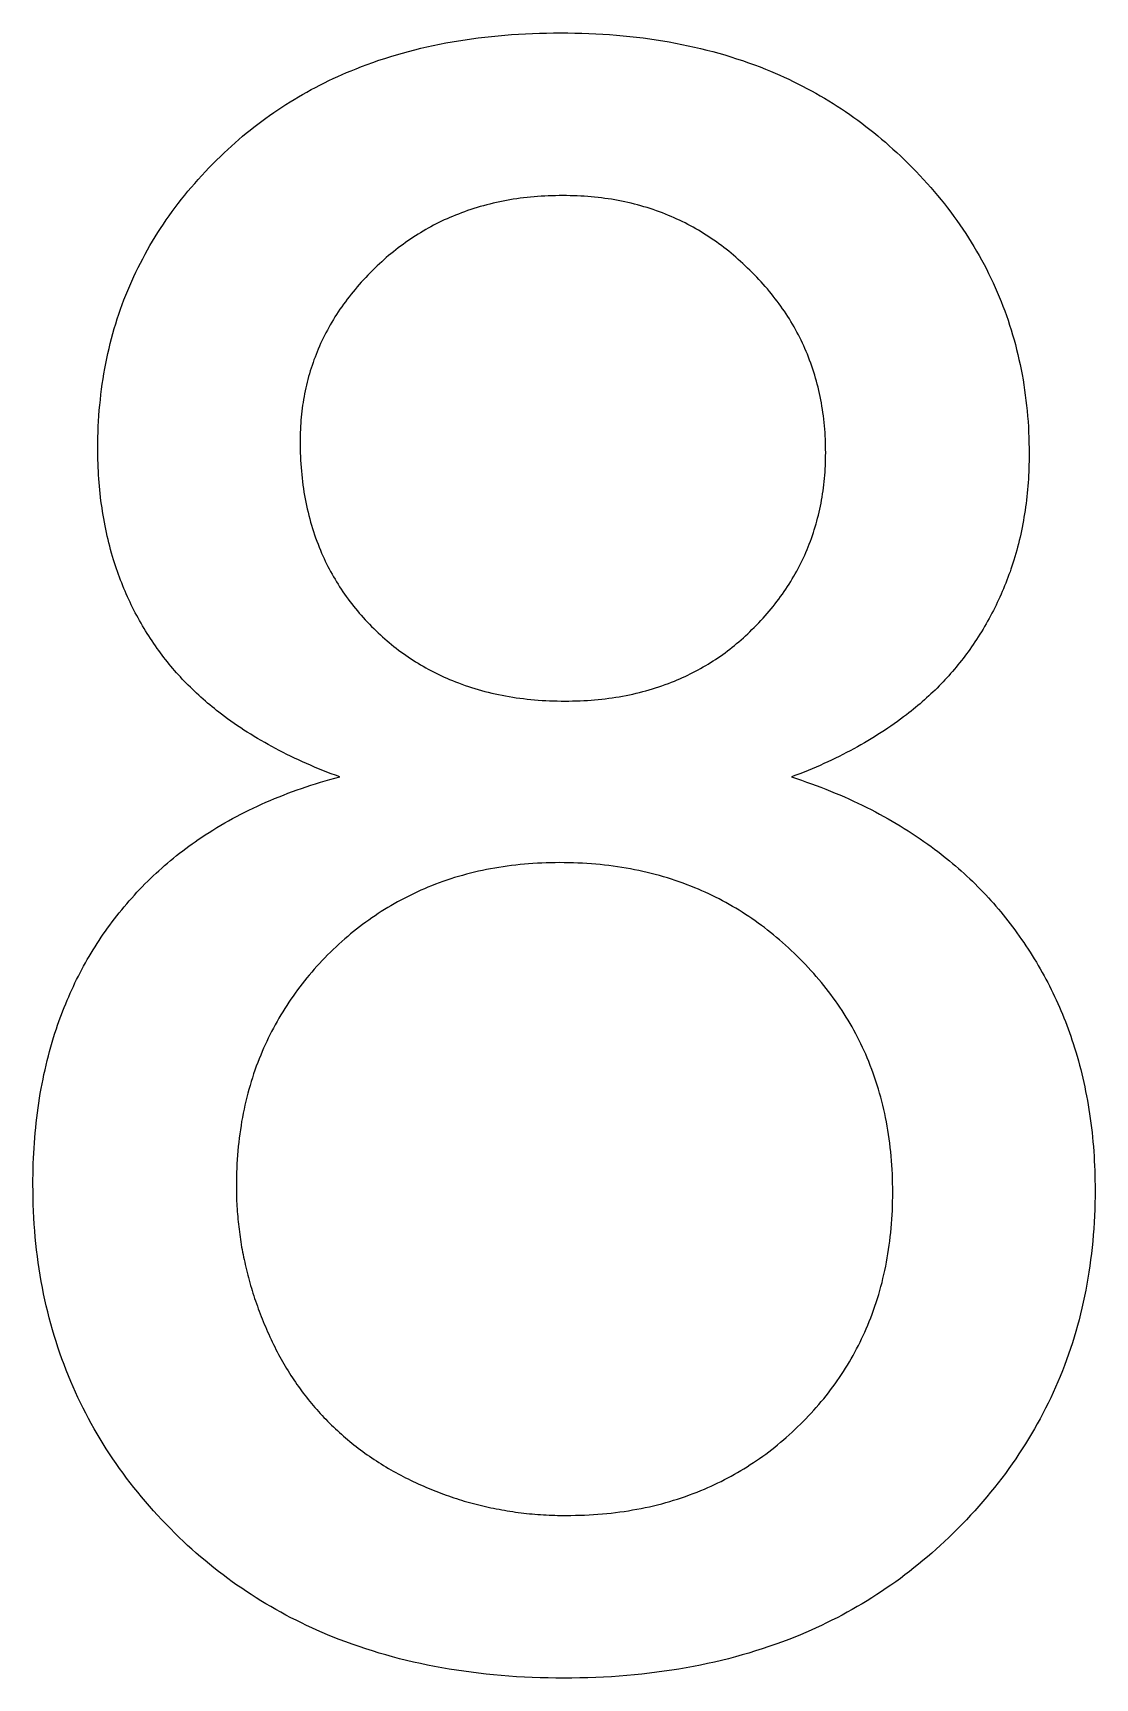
# Model space of a CAD drawing. Extents: x -140 to 139, y -60 to 60.
# Drawn here: x 79.639 to 81.616, y -31.551 to -28.488 of the extents above; entities that cross this region are included whole.
import ezdxf

# ---------------------------------------------------------------- set-up
doc = ezdxf.new("R2010")
doc.units = 0
doc.layers.add('ENGRAVE', color=5, linetype='Continuous')

msp = doc.modelspace()

# ---------------------------------------------------------------- linework, layer by layer
at = {"layer": 'ENGRAVE', "color": 5}
for points in [[(79.9949, -28.7108), (80.0016, -28.7046), (80.0084, -28.6984), (80.0152, -28.6923), (80.0221, -28.6862), (80.029, -28.6803), (80.036, -28.6744), (80.0431, -28.6687), (80.0502, -28.6631), (80.0574, -28.6575), (80.0647, -28.652), (80.072, -28.6467), (80.0794, -28.6414), (80.0869, -28.6362), (80.0944, -28.6311), (80.1019, -28.626), (80.1096, -28.6211), (80.1173, -28.6163), (80.1251, -28.6115), (80.1329, -28.6068), (80.1408, -28.6023), (80.1487, -28.5978), (80.1567, -28.5934), (80.1648, -28.5891), (80.1729, -28.5849), (80.1812, -28.5807), (80.1895, -28.5766), (80.1979, -28.5727), (80.2061, -28.5689), (80.2142, -28.5652), (80.2225, -28.5617), (80.2311, -28.5581), (80.2403, -28.5544), (80.2502, -28.5505), (80.2608, -28.5465), (80.2717, -28.5426), (80.2828, -28.5387), (80.2938, -28.5351), (80.3047, -28.5316), (80.3157, -28.5284), (80.3268, -28.5252), (80.3379, -28.5222), (80.3493, -28.5192), (80.3607, -28.5164), (80.3722, -28.5138), (80.3838, -28.5112), (80.3955, -28.5088), (80.4072, -28.5065), (80.4191, -28.5044), (80.431, -28.5024), (80.443, -28.5005), (80.4552, -28.4987), (80.4674, -28.4971), (80.4797, -28.4956), (80.4921, -28.4942), (80.5046, -28.493), (80.5172, -28.4919), (80.5298, -28.4909), (80.5426, -28.49), (80.5554, -28.4893), (80.5684, -28.4888), (80.5815, -28.4884), (80.5946, -28.4881), (80.6078, -28.4879), (80.6211, -28.4877)], [(80.6211, -28.4877), (80.6343, -28.4879), (80.6475, -28.4881), (80.6606, -28.4884), (80.6737, -28.4888), (80.6866, -28.4893), (80.6994, -28.4901), (80.7122, -28.4909), (80.7248, -28.4919), (80.7374, -28.4931), (80.7499, -28.4943), (80.7623, -28.4957), (80.7746, -28.4972), (80.7868, -28.4989), (80.7989, -28.5006), (80.811, -28.5025), (80.8229, -28.5046), (80.8348, -28.5068), (80.8465, -28.5091), (80.8582, -28.5115), (80.8698, -28.5141), (80.8814, -28.5168), (80.8928, -28.5196), (80.9041, -28.5226), (80.9154, -28.5257), (80.9264, -28.5288), (80.9375, -28.5322), (80.9484, -28.5357), (80.9595, -28.5394), (80.9705, -28.5432), (80.9815, -28.5472), (80.9921, -28.5512), (81.0022, -28.5552), (81.0115, -28.5589), (81.0203, -28.5627), (81.0287, -28.5663), (81.0371, -28.5701), (81.0455, -28.5741), (81.054, -28.5781), (81.0625, -28.5823), (81.071, -28.5866), (81.0794, -28.591), (81.0876, -28.5954), (81.0958, -28.5999), (81.1039, -28.6046), (81.112, -28.6093), (81.12, -28.6141), (81.1279, -28.619), (81.1358, -28.624), (81.1436, -28.6291), (81.1514, -28.6343), (81.1591, -28.6396), (81.1667, -28.645), (81.1743, -28.6505), (81.1818, -28.6561), (81.1892, -28.6617), (81.1966, -28.6675), (81.2039, -28.6733), (81.2112, -28.6793), (81.2184, -28.6853), (81.2255, -28.6914), (81.2326, -28.6977), (81.2395, -28.7041), (81.2465, -28.7105), (81.2534, -28.7169)], [(79.7595, -29.2613), (79.7597, -29.251), (79.7599, -29.2408), (79.7601, -29.2307), (79.7605, -29.2205), (79.761, -29.2105), (79.7616, -29.2005), (79.7624, -29.1905), (79.7633, -29.1806), (79.7643, -29.1708), (79.7654, -29.161), (79.7666, -29.1513), (79.7679, -29.1416), (79.7694, -29.1319), (79.7709, -29.1224), (79.7726, -29.1128), (79.7744, -29.1033), (79.7763, -29.0939), (79.7783, -29.0845), (79.7805, -29.0752), (79.7828, -29.0659), (79.7851, -29.0567), (79.7876, -29.0475), (79.7902, -29.0384), (79.793, -29.0293), (79.7958, -29.0203), (79.7988, -29.0113), (79.8018, -29.0024), (79.805, -28.9935), (79.8083, -28.9847), (79.8118, -28.9759), (79.8153, -28.9672), (79.819, -28.9586), (79.8227, -28.95), (79.8265, -28.9416), (79.8305, -28.9331), (79.8346, -28.9248), (79.8388, -28.9165), (79.8431, -28.9082), (79.8475, -28.9), (79.852, -28.8918), (79.8567, -28.8837), (79.8614, -28.8756), (79.8663, -28.8676), (79.8713, -28.8596), (79.8764, -28.8517), (79.8816, -28.8438), (79.8869, -28.836), (79.8924, -28.8282), (79.8979, -28.8205), (79.9036, -28.8128), (79.9094, -28.8052), (79.9153, -28.7976), (79.9213, -28.7901), (79.9274, -28.7827), (79.9336, -28.7753), (79.94, -28.7679), (79.9464, -28.7606), (79.953, -28.7533), (79.9597, -28.7461), (79.9665, -28.7389), (79.9735, -28.7318), (79.9806, -28.7248), (79.9877, -28.7178), (79.9949, -28.7108)], [(81.2534, -28.7169), (81.2608, -28.7241), (81.2681, -28.7313), (81.2754, -28.7385), (81.2825, -28.7458), (81.2895, -28.7532), (81.2964, -28.7606), (81.3031, -28.768), (81.3097, -28.7755), (81.3162, -28.7831), (81.3226, -28.7907), (81.3289, -28.7983), (81.3351, -28.806), (81.3411, -28.8137), (81.347, -28.8215), (81.3528, -28.8294), (81.3585, -28.8373), (81.3641, -28.8452), (81.3695, -28.8532), (81.3749, -28.8612), (81.3801, -28.8693), (81.3852, -28.8775), (81.3902, -28.8856), (81.395, -28.8939), (81.3998, -28.9022), (81.4044, -28.9105), (81.4089, -28.9189), (81.4133, -28.9273), (81.4175, -28.9358), (81.4217, -28.9444), (81.4257, -28.9529), (81.4297, -28.9616), (81.4335, -28.9702), (81.4371, -28.9789), (81.4407, -28.9876), (81.4441, -28.9964), (81.4474, -29.0052), (81.4506, -29.014), (81.4536, -29.0229), (81.4566, -29.0319), (81.4594, -29.0409), (81.4622, -29.0499), (81.4648, -29.059), (81.4673, -29.0682), (81.4696, -29.0774), (81.4719, -29.0866), (81.474, -29.0959), (81.4761, -29.1053), (81.478, -29.1146), (81.4798, -29.1241), (81.4815, -29.1336), (81.483, -29.1431), (81.4845, -29.1527), (81.4858, -29.1623), (81.487, -29.172), (81.4881, -29.1817), (81.4891, -29.1915), (81.49, -29.2013), (81.4908, -29.2112), (81.4914, -29.2211), (81.4919, -29.2311), (81.4923, -29.2412), (81.4925, -29.2512), (81.4927, -29.2614), (81.4928, -29.2715)], [(80.6252, -28.7906), (80.6184, -28.7907), (80.6116, -28.7908), (80.6048, -28.7909), (80.598, -28.7912), (80.5913, -28.7915), (80.5847, -28.7919), (80.5781, -28.7923), (80.5715, -28.7929), (80.565, -28.7935), (80.5585, -28.7942), (80.552, -28.7949), (80.5456, -28.7957), (80.5392, -28.7966), (80.5328, -28.7976), (80.5265, -28.7986), (80.5202, -28.7997), (80.514, -28.8009), (80.5078, -28.8022), (80.5017, -28.8035), (80.4955, -28.8049), (80.4894, -28.8064), (80.4834, -28.8079), (80.4774, -28.8095), (80.4714, -28.8112), (80.4655, -28.8129), (80.4596, -28.8148), (80.4538, -28.8167), (80.4479, -28.8186), (80.4421, -28.8207), (80.4363, -28.8228), (80.4306, -28.825), (80.425, -28.8272), (80.4197, -28.8294), (80.4146, -28.8316), (80.4095, -28.8338), (80.4045, -28.8361), (80.3995, -28.8385), (80.3945, -28.8409), (80.3895, -28.8434), (80.3845, -28.846), (80.3796, -28.8486), (80.3747, -28.8513), (80.3698, -28.8541), (80.365, -28.8569), (80.3602, -28.8597), (80.3555, -28.8627), (80.3507, -28.8656), (80.346, -28.8687), (80.3414, -28.8718), (80.3367, -28.875), (80.3321, -28.8782), (80.3276, -28.8815), (80.323, -28.8848), (80.3185, -28.8882), (80.314, -28.8917), (80.3096, -28.8952), (80.3052, -28.8988), (80.3008, -28.9025), (80.2965, -28.9062), (80.2922, -28.91), (80.2879, -28.9138), (80.2837, -28.9177), (80.2794, -28.9217), (80.2752, -28.9256)], [(80.9731, -28.9297), (80.9688, -28.9256), (80.9645, -28.9215), (80.9602, -28.9174), (80.9559, -28.9134), (80.9516, -28.9094), (80.9472, -28.9056), (80.9427, -28.9018), (80.9383, -28.898), (80.9338, -28.8944), (80.9292, -28.8907), (80.9247, -28.8872), (80.9201, -28.8837), (80.9155, -28.8803), (80.9108, -28.8769), (80.9061, -28.8736), (80.9014, -28.8704), (80.8967, -28.8672), (80.8919, -28.8641), (80.8871, -28.8611), (80.8822, -28.8581), (80.8774, -28.8552), (80.8725, -28.8524), (80.8675, -28.8496), (80.8625, -28.8469), (80.8575, -28.8442), (80.8525, -28.8416), (80.8474, -28.8391), (80.8423, -28.8367), (80.8373, -28.8343), (80.8321, -28.832), (80.8269, -28.8297), (80.8216, -28.8275), (80.8161, -28.8252), (80.8105, -28.823), (80.8048, -28.8209), (80.7991, -28.8188), (80.7933, -28.8168), (80.7876, -28.8149), (80.7818, -28.8131), (80.776, -28.8113), (80.7701, -28.8096), (80.7642, -28.808), (80.7582, -28.8065), (80.7523, -28.805), (80.7463, -28.8036), (80.7402, -28.8023), (80.7341, -28.801), (80.728, -28.7998), (80.7218, -28.7987), (80.7157, -28.7976), (80.7094, -28.7967), (80.7032, -28.7958), (80.6969, -28.7949), (80.6905, -28.7942), (80.6841, -28.7935), (80.6777, -28.7929), (80.6713, -28.7923), (80.6648, -28.7919), (80.6583, -28.7915), (80.6517, -28.7912), (80.6451, -28.7909), (80.6385, -28.7908), (80.6318, -28.7907), (80.6252, -28.7906)], [(80.2752, -28.9256), (80.2709, -28.93), (80.2666, -28.9343), (80.2623, -28.9386), (80.2581, -28.943), (80.254, -28.9474), (80.25, -28.9518), (80.2461, -28.9563), (80.2422, -28.9608), (80.2384, -28.9653), (80.2346, -28.9698), (80.2309, -28.9744), (80.2273, -28.979), (80.2238, -28.9836), (80.2203, -28.9882), (80.2169, -28.9929), (80.2136, -28.9976), (80.2103, -29.0023), (80.2071, -29.0071), (80.204, -29.0119), (80.201, -29.0167), (80.198, -29.0215), (80.1951, -29.0264), (80.1922, -29.0312), (80.1895, -29.0361), (80.1868, -29.0411), (80.1842, -29.046), (80.1816, -29.051), (80.1791, -29.0561), (80.1767, -29.0611), (80.1743, -29.0662), (80.172, -29.0713), (80.1699, -29.0764), (80.1678, -29.0815), (80.1657, -29.0865), (80.1638, -29.0915), (80.1619, -29.0966), (80.1601, -29.1017), (80.1584, -29.1068), (80.1567, -29.1119), (80.1551, -29.1171), (80.1535, -29.1223), (80.152, -29.1276), (80.1506, -29.1328), (80.1493, -29.1381), (80.148, -29.1434), (80.1468, -29.1487), (80.1456, -29.1541), (80.1445, -29.1595), (80.1435, -29.1649), (80.1425, -29.1703), (80.1417, -29.1758), (80.1408, -29.1812), (80.1401, -29.1867), (80.1394, -29.1923), (80.1388, -29.1978), (80.1382, -29.2034), (80.1377, -29.209), (80.1373, -29.2146), (80.1369, -29.2203), (80.1366, -29.226), (80.1364, -29.2317), (80.1363, -29.2375), (80.1362, -29.2432), (80.1361, -29.249)], [(81.1143, -29.2694), (81.1142, -29.2631), (81.1141, -29.2567), (81.1139, -29.2503), (81.1137, -29.244), (81.1134, -29.2377), (81.113, -29.2315), (81.1125, -29.2253), (81.112, -29.2191), (81.1114, -29.213), (81.1107, -29.2069), (81.11, -29.2008), (81.1091, -29.1947), (81.1083, -29.1887), (81.1073, -29.1827), (81.1063, -29.1768), (81.1052, -29.1709), (81.104, -29.165), (81.1028, -29.1592), (81.1014, -29.1534), (81.1001, -29.1476), (81.0986, -29.1418), (81.0971, -29.1361), (81.0955, -29.1304), (81.0938, -29.1248), (81.0921, -29.1192), (81.0903, -29.1136), (81.0884, -29.108), (81.0864, -29.1025), (81.0844, -29.097), (81.0823, -29.0915), (81.0801, -29.0861), (81.0779, -29.0808), (81.0757, -29.0755), (81.0734, -29.0703), (81.071, -29.0652), (81.0686, -29.0601), (81.0661, -29.0551), (81.0635, -29.05), (81.0608, -29.045), (81.0581, -29.04), (81.0554, -29.0351), (81.0525, -29.0302), (81.0496, -29.0253), (81.0466, -29.0204), (81.0436, -29.0156), (81.0405, -29.0108), (81.0373, -29.006), (81.0341, -29.0013), (81.0308, -28.9966), (81.0274, -28.9919), (81.0239, -28.9873), (81.0204, -28.9826), (81.0168, -28.9781), (81.0132, -28.9735), (81.0095, -28.969), (81.0057, -28.9645), (81.0019, -28.9601), (80.998, -28.9556), (80.994, -28.9512), (80.9899, -28.9469), (80.9858, -28.9426), (80.9816, -28.9383), (80.9773, -28.934), (80.9731, -28.9297)], [(80.1361, -29.249), (80.1362, -29.2559), (80.1363, -29.2628), (80.1364, -29.2697), (80.1367, -29.2766), (80.137, -29.2834), (80.1374, -29.2901), (80.1379, -29.2968), (80.1384, -29.3035), (80.1391, -29.3101), (80.1398, -29.3167), (80.1406, -29.3233), (80.1414, -29.3298), (80.1423, -29.3362), (80.1433, -29.3427), (80.1444, -29.349), (80.1455, -29.3554), (80.1468, -29.3617), (80.148, -29.3679), (80.1494, -29.3741), (80.1509, -29.3803), (80.1524, -29.3864), (80.154, -29.3925), (80.1556, -29.3986), (80.1574, -29.4046), (80.1591, -29.4105), (80.161, -29.4164), (80.163, -29.4223), (80.165, -29.4281), (80.1672, -29.434), (80.1694, -29.4398), (80.1716, -29.4455), (80.1739, -29.4511), (80.1761, -29.4563), (80.1784, -29.4614), (80.1806, -29.4663), (80.1829, -29.4712), (80.1853, -29.4761), (80.1878, -29.481), (80.1903, -29.4859), (80.1929, -29.4908), (80.1956, -29.4956), (80.1983, -29.5004), (80.2011, -29.5051), (80.2039, -29.5098), (80.2068, -29.5145), (80.2097, -29.5192), (80.2127, -29.5238), (80.2158, -29.5283), (80.2189, -29.5329), (80.2221, -29.5374), (80.2254, -29.5419), (80.2287, -29.5463), (80.2321, -29.5507), (80.2355, -29.5551), (80.239, -29.5594), (80.2426, -29.5637), (80.2462, -29.568), (80.2499, -29.5722), (80.2536, -29.5764), (80.2574, -29.5806), (80.2613, -29.5847), (80.2652, -29.5888), (80.2692, -29.5928), (80.2732, -29.5969)], [(79.8701, -29.6337), (79.8669, -29.6291), (79.8637, -29.6245), (79.8606, -29.6199), (79.8575, -29.6153), (79.8545, -29.6106), (79.8515, -29.6059), (79.8486, -29.6012), (79.8457, -29.5965), (79.8429, -29.5917), (79.8401, -29.5869), (79.8374, -29.5821), (79.8347, -29.5772), (79.832, -29.5723), (79.8294, -29.5674), (79.8269, -29.5625), (79.8244, -29.5576), (79.8219, -29.5526), (79.8195, -29.5476), (79.8172, -29.5425), (79.8149, -29.5375), (79.8126, -29.5324), (79.8104, -29.5273), (79.8082, -29.5221), (79.8061, -29.517), (79.804, -29.5117), (79.802, -29.5065), (79.8, -29.5013), (79.7981, -29.496), (79.7962, -29.4909), (79.7944, -29.4857), (79.7926, -29.4803), (79.7908, -29.4747), (79.789, -29.4688), (79.7871, -29.4626), (79.7853, -29.4563), (79.7835, -29.4499), (79.7818, -29.4436), (79.7802, -29.4373), (79.7786, -29.4309), (79.7771, -29.4246), (79.7757, -29.4182), (79.7743, -29.4117), (79.773, -29.4053), (79.7718, -29.3987), (79.7706, -29.3922), (79.7694, -29.3856), (79.7684, -29.379), (79.7674, -29.3723), (79.7664, -29.3656), (79.7655, -29.3589), (79.7647, -29.3522), (79.7639, -29.3454), (79.7632, -29.3385), (79.7626, -29.3317), (79.762, -29.3248), (79.7615, -29.3179), (79.761, -29.3109), (79.7606, -29.3039), (79.7603, -29.2969), (79.76, -29.2898), (79.7598, -29.2827), (79.7597, -29.2756), (79.7596, -29.2684), (79.7595, -29.2613)], [(80.9771, -29.5989), (80.9813, -29.5947), (80.9855, -29.5904), (80.9896, -29.5862), (80.9937, -29.5819), (80.9976, -29.5776), (81.0015, -29.5732), (81.0054, -29.5688), (81.0091, -29.5644), (81.0128, -29.56), (81.0165, -29.5555), (81.02, -29.551), (81.0235, -29.5465), (81.027, -29.5419), (81.0303, -29.5373), (81.0336, -29.5327), (81.0369, -29.528), (81.04, -29.5234), (81.0431, -29.5187), (81.0462, -29.5139), (81.0492, -29.5092), (81.0521, -29.5044), (81.0549, -29.4996), (81.0577, -29.4947), (81.0604, -29.4899), (81.063, -29.485), (81.0656, -29.48), (81.0681, -29.4751), (81.0705, -29.4701), (81.0729, -29.4651), (81.0752, -29.46), (81.0775, -29.455), (81.0796, -29.4498), (81.0818, -29.4447), (81.0838, -29.4395), (81.0858, -29.4342), (81.0877, -29.4289), (81.0896, -29.4236), (81.0914, -29.4183), (81.0931, -29.4129), (81.0948, -29.4075), (81.0964, -29.4021), (81.0979, -29.3967), (81.0993, -29.3912), (81.1007, -29.3857), (81.102, -29.3802), (81.1033, -29.3746), (81.1045, -29.369), (81.1056, -29.3634), (81.1066, -29.3577), (81.1076, -29.3521), (81.1085, -29.3463), (81.1094, -29.3406), (81.1102, -29.3348), (81.1109, -29.329), (81.1115, -29.3232), (81.1121, -29.3174), (81.1126, -29.3115), (81.1131, -29.3056), (81.1134, -29.2996), (81.1137, -29.2936), (81.1139, -29.2876), (81.1141, -29.2816), (81.1142, -29.2755), (81.1143, -29.2694)], [(81.4928, -29.2715), (81.4928, -29.2783), (81.4927, -29.285), (81.4925, -29.2918), (81.4924, -29.2985), (81.4921, -29.3052), (81.4918, -29.3119), (81.4914, -29.3185), (81.491, -29.3251), (81.4904, -29.3317), (81.4899, -29.3382), (81.4893, -29.3447), (81.4886, -29.3512), (81.4879, -29.3577), (81.4871, -29.3641), (81.4862, -29.3705), (81.4853, -29.3769), (81.4843, -29.3833), (81.4833, -29.3896), (81.4822, -29.3959), (81.4811, -29.4021), (81.4798, -29.4084), (81.4786, -29.4146), (81.4773, -29.4208), (81.4759, -29.4269), (81.4744, -29.433), (81.4729, -29.4391), (81.4714, -29.4451), (81.4697, -29.4512), (81.468, -29.4573), (81.4663, -29.4634), (81.4645, -29.4693), (81.4627, -29.4751), (81.4609, -29.4806), (81.4591, -29.486), (81.4573, -29.4913), (81.4554, -29.4965), (81.4535, -29.5017), (81.4515, -29.507), (81.4494, -29.5123), (81.4473, -29.5175), (81.4452, -29.5227), (81.443, -29.5279), (81.4407, -29.533), (81.4385, -29.5382), (81.4361, -29.5433), (81.4337, -29.5483), (81.4313, -29.5534), (81.4288, -29.5584), (81.4263, -29.5635), (81.4237, -29.5684), (81.4211, -29.5734), (81.4184, -29.5783), (81.4156, -29.5832), (81.4129, -29.5881), (81.41, -29.593), (81.4071, -29.5978), (81.4042, -29.6027), (81.4012, -29.6075), (81.3982, -29.6122), (81.3951, -29.617), (81.392, -29.6217), (81.3888, -29.6264), (81.3856, -29.6311), (81.3823, -29.6357)], [(80.2732, -29.5969), (80.2772, -29.6007), (80.2813, -29.6046), (80.2854, -29.6084), (80.2895, -29.6122), (80.2937, -29.6159), (80.2979, -29.6195), (80.3021, -29.6231), (80.3064, -29.6266), (80.3107, -29.6301), (80.315, -29.6335), (80.3194, -29.6368), (80.3238, -29.6401), (80.3283, -29.6433), (80.3327, -29.6465), (80.3373, -29.6496), (80.3418, -29.6527), (80.3464, -29.6557), (80.351, -29.6586), (80.3557, -29.6615), (80.3604, -29.6643), (80.3651, -29.6671), (80.3698, -29.6698), (80.3746, -29.6724), (80.3795, -29.675), (80.3844, -29.6776), (80.3893, -29.68), (80.3942, -29.6825), (80.3991, -29.6848), (80.404, -29.6871), (80.409, -29.6893), (80.414, -29.6915), (80.4194, -29.6937), (80.425, -29.6959), (80.4309, -29.6982), (80.437, -29.7005), (80.4431, -29.7026), (80.4492, -29.7047), (80.4553, -29.7067), (80.4614, -29.7086), (80.4675, -29.7104), (80.4737, -29.7122), (80.48, -29.7138), (80.4863, -29.7154), (80.4927, -29.717), (80.4991, -29.7184), (80.5055, -29.7198), (80.512, -29.7211), (80.5185, -29.7224), (80.5251, -29.7235), (80.5317, -29.7246), (80.5384, -29.7256), (80.5451, -29.7265), (80.5519, -29.7274), (80.5587, -29.7282), (80.5655, -29.7289), (80.5724, -29.7295), (80.5794, -29.7301), (80.5864, -29.7306), (80.5934, -29.731), (80.6005, -29.7313), (80.6076, -29.7316), (80.6148, -29.7317), (80.622, -29.7318), (80.6293, -29.7319)], [(80.6293, -29.7319), (80.6362, -29.7318), (80.6432, -29.7317), (80.6502, -29.7316), (80.6571, -29.7313), (80.6639, -29.731), (80.6707, -29.7306), (80.6775, -29.7302), (80.6842, -29.7296), (80.6909, -29.729), (80.6975, -29.7283), (80.7041, -29.7275), (80.7106, -29.7267), (80.7171, -29.7258), (80.7236, -29.7248), (80.73, -29.7237), (80.7364, -29.7226), (80.7427, -29.7214), (80.749, -29.7202), (80.7553, -29.7188), (80.7615, -29.7174), (80.7676, -29.7159), (80.7738, -29.7143), (80.7798, -29.7127), (80.7859, -29.711), (80.7918, -29.7092), (80.7978, -29.7074), (80.8037, -29.7055), (80.8096, -29.7034), (80.8155, -29.7013), (80.8214, -29.6991), (80.8271, -29.6969), (80.8326, -29.6947), (80.8379, -29.6925), (80.8429, -29.6904), (80.8478, -29.6882), (80.8526, -29.686), (80.8574, -29.6837), (80.8623, -29.6813), (80.8672, -29.6788), (80.872, -29.6763), (80.8768, -29.6737), (80.8815, -29.6711), (80.8862, -29.6684), (80.8909, -29.6657), (80.8955, -29.6629), (80.9001, -29.6601), (80.9047, -29.6572), (80.9092, -29.6542), (80.9137, -29.6512), (80.9182, -29.6481), (80.9226, -29.645), (80.927, -29.6418), (80.9314, -29.6385), (80.9357, -29.6352), (80.94, -29.6318), (80.9443, -29.6284), (80.9485, -29.6249), (80.9527, -29.6214), (80.9568, -29.6178), (80.961, -29.6141), (80.9651, -29.6104), (80.9691, -29.6066), (80.9731, -29.6028), (80.9771, -29.5989)], [(80.2098, -29.8731), (80.2018, -29.8701), (80.1939, -29.8671), (80.186, -29.8641), (80.1782, -29.861), (80.1705, -29.8579), (80.1628, -29.8547), (80.1553, -29.8514), (80.1478, -29.8482), (80.1404, -29.8448), (80.133, -29.8415), (80.1257, -29.8381), (80.1185, -29.8346), (80.1114, -29.8311), (80.1043, -29.8276), (80.0974, -29.824), (80.0905, -29.8204), (80.0836, -29.8167), (80.0769, -29.813), (80.0702, -29.8093), (80.0636, -29.8054), (80.057, -29.8016), (80.0505, -29.7977), (80.0441, -29.7938), (80.0378, -29.7898), (80.0316, -29.7858), (80.0255, -29.7818), (80.0194, -29.7777), (80.0133, -29.7734), (80.0071, -29.7691), (80.001, -29.7647), (79.9952, -29.7604), (79.9899, -29.7564), (79.985, -29.7527), (79.9806, -29.7492), (79.9765, -29.7459), (79.9724, -29.7426), (79.9682, -29.7391), (79.964, -29.7356), (79.9598, -29.7319), (79.9556, -29.7283), (79.9515, -29.7246), (79.9475, -29.721), (79.9435, -29.7173), (79.9396, -29.7136), (79.9357, -29.7099), (79.9318, -29.7061), (79.928, -29.7023), (79.9242, -29.6985), (79.9205, -29.6946), (79.9168, -29.6908), (79.9132, -29.6869), (79.9096, -29.6829), (79.9061, -29.679), (79.9026, -29.675), (79.8991, -29.671), (79.8957, -29.667), (79.8924, -29.6629), (79.889, -29.6588), (79.8858, -29.6547), (79.8825, -29.6505), (79.8794, -29.6464), (79.8762, -29.6422), (79.8731, -29.6379), (79.8701, -29.6337)], [(81.3823, -29.6357), (81.3793, -29.6399), (81.3762, -29.6441), (81.3732, -29.6483), (81.37, -29.6524), (81.3669, -29.6566), (81.3636, -29.6606), (81.3604, -29.6647), (81.357, -29.6687), (81.3537, -29.6727), (81.3503, -29.6767), (81.3468, -29.6807), (81.3433, -29.6846), (81.3398, -29.6885), (81.3362, -29.6924), (81.3326, -29.6962), (81.3289, -29.7), (81.3252, -29.7038), (81.3215, -29.7076), (81.3177, -29.7113), (81.3139, -29.715), (81.31, -29.7187), (81.3061, -29.7224), (81.3021, -29.726), (81.2981, -29.7296), (81.294, -29.7333), (81.2898, -29.7369), (81.2857, -29.7404), (81.2816, -29.7438), (81.2776, -29.7471), (81.2735, -29.7505), (81.2691, -29.7539), (81.2644, -29.7576), (81.2592, -29.7615), (81.2535, -29.7658), (81.2476, -29.7701), (81.2416, -29.7744), (81.2357, -29.7786), (81.2297, -29.7826), (81.2238, -29.7866), (81.2177, -29.7905), (81.2116, -29.7944), (81.2054, -29.7983), (81.1991, -29.8022), (81.1927, -29.806), (81.1863, -29.8098), (81.1798, -29.8135), (81.1732, -29.8171), (81.1666, -29.8208), (81.1599, -29.8244), (81.1531, -29.8279), (81.1462, -29.8314), (81.1393, -29.8349), (81.1323, -29.8383), (81.1253, -29.8417), (81.1181, -29.845), (81.1109, -29.8483), (81.1037, -29.8516), (81.0963, -29.8548), (81.0889, -29.8579), (81.0814, -29.8611), (81.0739, -29.8641), (81.0662, -29.8671), (81.0585, -29.8701), (81.0508, -29.8731)], [(79.7862, -30.1432), (79.7906, -30.1375), (79.795, -30.1318), (79.7995, -30.1261), (79.804, -30.1205), (79.8086, -30.1149), (79.8133, -30.1094), (79.818, -30.104), (79.8227, -30.0986), (79.8276, -30.0933), (79.8324, -30.088), (79.8373, -30.0828), (79.8423, -30.0776), (79.8473, -30.0725), (79.8524, -30.0674), (79.8576, -30.0624), (79.8627, -30.0574), (79.868, -30.0525), (79.8733, -30.0477), (79.8786, -30.0429), (79.884, -30.0382), (79.8895, -30.0335), (79.895, -30.0289), (79.9005, -30.0243), (79.9061, -30.0197), (79.9118, -30.0152), (79.9176, -30.0108), (79.9234, -30.0064), (79.9291, -30.0022), (79.9349, -29.998), (79.9407, -29.9939), (79.9466, -29.9897), (79.9529, -29.9855), (79.9596, -29.9811), (79.9667, -29.9765), (79.9739, -29.972), (79.9812, -29.9675), (79.9885, -29.9631), (79.9958, -29.9589), (80.0031, -29.9547), (80.0105, -29.9506), (80.018, -29.9466), (80.0256, -29.9426), (80.0332, -29.9387), (80.0409, -29.9349), (80.0487, -29.9311), (80.0566, -29.9275), (80.0645, -29.9238), (80.0725, -29.9203), (80.0805, -29.9168), (80.0887, -29.9134), (80.0969, -29.9101), (80.1051, -29.9068), (80.1135, -29.9036), (80.1219, -29.9005), (80.1304, -29.8974), (80.1389, -29.8945), (80.1475, -29.8915), (80.1562, -29.8887), (80.1649, -29.8859), (80.1738, -29.8832), (80.1827, -29.8806), (80.1917, -29.8781), (80.2007, -29.8756), (80.2098, -29.8731)], [(81.0508, -29.8731), (81.0601, -29.8762), (81.0693, -29.8794), (81.0785, -29.8826), (81.0876, -29.8858), (81.0966, -29.8891), (81.1055, -29.8925), (81.1144, -29.896), (81.1231, -29.8995), (81.1318, -29.9031), (81.1404, -29.9067), (81.149, -29.9104), (81.1575, -29.9142), (81.1658, -29.918), (81.1742, -29.9219), (81.1824, -29.9259), (81.1906, -29.9299), (81.1986, -29.934), (81.2067, -29.9382), (81.2146, -29.9424), (81.2225, -29.9467), (81.2303, -29.951), (81.238, -29.9554), (81.2456, -29.9599), (81.2531, -29.9644), (81.2606, -29.969), (81.2679, -29.9736), (81.2753, -29.9783), (81.2826, -29.9832), (81.2899, -29.9881), (81.2972, -29.9932), (81.3042, -29.9981), (81.3108, -30.0029), (81.317, -30.0075), (81.3228, -30.0118), (81.3283, -30.0161), (81.3338, -30.0205), (81.3394, -30.0249), (81.3449, -30.0295), (81.3505, -30.0341), (81.356, -30.0387), (81.3614, -30.0434), (81.3667, -30.0482), (81.372, -30.0529), (81.3772, -30.0578), (81.3824, -30.0626), (81.3875, -30.0675), (81.3926, -30.0725), (81.3976, -30.0775), (81.4025, -30.0825), (81.4074, -30.0876), (81.4123, -30.0928), (81.4171, -30.098), (81.4218, -30.1032), (81.4265, -30.1085), (81.4311, -30.1138), (81.4357, -30.1191), (81.4402, -30.1246), (81.4447, -30.13), (81.4491, -30.1355), (81.4535, -30.1411), (81.4577, -30.1467), (81.462, -30.1523), (81.4662, -30.158), (81.4703, -30.1637)], [(80.619, -30.0327), (80.6107, -30.0329), (80.6024, -30.033), (80.5941, -30.0332), (80.5858, -30.0335), (80.5776, -30.0338), (80.5695, -30.0343), (80.5614, -30.0349), (80.5534, -30.0356), (80.5454, -30.0364), (80.5374, -30.0372), (80.5295, -30.0382), (80.5216, -30.0392), (80.5138, -30.0403), (80.506, -30.0415), (80.4983, -30.0428), (80.4906, -30.0442), (80.483, -30.0457), (80.4754, -30.0473), (80.4679, -30.0489), (80.4604, -30.0507), (80.4529, -30.0525), (80.4455, -30.0544), (80.4381, -30.0565), (80.4308, -30.0586), (80.4236, -30.0607), (80.4164, -30.063), (80.4092, -30.0654), (80.402, -30.0679), (80.3949, -30.0705), (80.3878, -30.0731), (80.3808, -30.0759), (80.374, -30.0786), (80.3674, -30.0814), (80.3609, -30.0842), (80.3546, -30.0871), (80.3484, -30.09), (80.3421, -30.093), (80.3359, -30.0961), (80.3296, -30.0993), (80.3234, -30.1026), (80.3173, -30.106), (80.3112, -30.1094), (80.3051, -30.1129), (80.2991, -30.1165), (80.2931, -30.1201), (80.2872, -30.1239), (80.2813, -30.1277), (80.2755, -30.1316), (80.2696, -30.1356), (80.2639, -30.1396), (80.2581, -30.1438), (80.2524, -30.148), (80.2468, -30.1523), (80.2412, -30.1566), (80.2356, -30.1611), (80.2301, -30.1656), (80.2246, -30.1702), (80.2191, -30.1749), (80.2137, -30.1796), (80.2083, -30.1845), (80.203, -30.1894), (80.1977, -30.1945), (80.1925, -30.1995), (80.1872, -30.2046)], [(81.061, -30.2067), (81.0557, -30.2015), (81.0503, -30.1964), (81.0449, -30.1914), (81.0395, -30.1864), (81.034, -30.1815), (81.0285, -30.1767), (81.0229, -30.1719), (81.0173, -30.1673), (81.0117, -30.1627), (81.006, -30.1582), (81.0003, -30.1538), (80.9945, -30.1495), (80.9887, -30.1452), (80.9828, -30.1411), (80.9769, -30.137), (80.971, -30.133), (80.965, -30.129), (80.959, -30.1252), (80.953, -30.1214), (80.9469, -30.1177), (80.9407, -30.1141), (80.9346, -30.1105), (80.9283, -30.1071), (80.9221, -30.1037), (80.9158, -30.1004), (80.9094, -30.0971), (80.903, -30.094), (80.8966, -30.0909), (80.8902, -30.088), (80.8838, -30.0851), (80.8773, -30.0822), (80.8705, -30.0794), (80.8635, -30.0766), (80.8564, -30.0738), (80.8491, -30.0711), (80.8417, -30.0685), (80.8344, -30.066), (80.827, -30.0635), (80.8196, -30.0612), (80.8122, -30.059), (80.8047, -30.0569), (80.7971, -30.0548), (80.7895, -30.0529), (80.7819, -30.051), (80.7742, -30.0492), (80.7664, -30.0475), (80.7587, -30.0459), (80.7508, -30.0444), (80.7429, -30.043), (80.735, -30.0417), (80.727, -30.0404), (80.719, -30.0393), (80.7109, -30.0383), (80.7028, -30.0373), (80.6946, -30.0364), (80.6864, -30.0357), (80.6782, -30.035), (80.6699, -30.0344), (80.6615, -30.0339), (80.6531, -30.0335), (80.6446, -30.0332), (80.6361, -30.033), (80.6276, -30.0329), (80.619, -30.0327)], [(79.6388, -30.6323), (79.6389, -30.6225), (79.639, -30.6126), (79.6392, -30.6028), (79.6395, -30.593), (79.6399, -30.5833), (79.6403, -30.5737), (79.6409, -30.5641), (79.6415, -30.5546), (79.6423, -30.5451), (79.6431, -30.5357), (79.644, -30.5263), (79.6449, -30.517), (79.646, -30.5077), (79.6471, -30.4985), (79.6484, -30.4894), (79.6497, -30.4803), (79.6511, -30.4713), (79.6526, -30.4623), (79.6542, -30.4534), (79.6558, -30.4445), (79.6576, -30.4357), (79.6594, -30.427), (79.6613, -30.4183), (79.6633, -30.4097), (79.6654, -30.4011), (79.6675, -30.3927), (79.6698, -30.3842), (79.6722, -30.3757), (79.6747, -30.3671), (79.6772, -30.3586), (79.6798, -30.3503), (79.6824, -30.3425), (79.6848, -30.3353), (79.6872, -30.3285), (79.6896, -30.3219), (79.692, -30.3154), (79.6945, -30.3089), (79.6971, -30.3022), (79.6998, -30.2956), (79.7026, -30.289), (79.7054, -30.2824), (79.7082, -30.2759), (79.7111, -30.2695), (79.7141, -30.2631), (79.7171, -30.2568), (79.7202, -30.2504), (79.7234, -30.2441), (79.7266, -30.2379), (79.7299, -30.2317), (79.7332, -30.2255), (79.7366, -30.2194), (79.74, -30.2133), (79.7436, -30.2072), (79.7471, -30.2012), (79.7508, -30.1953), (79.7545, -30.1893), (79.7582, -30.1834), (79.762, -30.1776), (79.7659, -30.1717), (79.7698, -30.166), (79.7738, -30.1602), (79.7779, -30.1546), (79.782, -30.1489), (79.7862, -30.1432)], [(81.4703, -30.1637), (81.4745, -30.1697), (81.4787, -30.1756), (81.4828, -30.1816), (81.4869, -30.1876), (81.4909, -30.1936), (81.4949, -30.1997), (81.4987, -30.2058), (81.5025, -30.212), (81.5063, -30.2182), (81.5099, -30.2244), (81.5136, -30.2307), (81.5171, -30.237), (81.5206, -30.2433), (81.524, -30.2496), (81.5274, -30.256), (81.5307, -30.2624), (81.5339, -30.2689), (81.5371, -30.2754), (81.5402, -30.2819), (81.5433, -30.2885), (81.5462, -30.2951), (81.5492, -30.3017), (81.552, -30.3083), (81.5548, -30.315), (81.5576, -30.3218), (81.5603, -30.3286), (81.5629, -30.3354), (81.5654, -30.3422), (81.5678, -30.3489), (81.5702, -30.3556), (81.5726, -30.3626), (81.5749, -30.3698), (81.5774, -30.3774), (81.5798, -30.3853), (81.5822, -30.3934), (81.5845, -30.4015), (81.5867, -30.4096), (81.5888, -30.4177), (81.5908, -30.4258), (81.5927, -30.4339), (81.5946, -30.4421), (81.5964, -30.4503), (81.5981, -30.4586), (81.5997, -30.467), (81.6013, -30.4754), (81.6028, -30.4838), (81.6041, -30.4922), (81.6055, -30.5007), (81.6067, -30.5093), (81.6078, -30.5179), (81.6089, -30.5265), (81.6099, -30.5352), (81.6108, -30.5439), (81.6116, -30.5527), (81.6124, -30.5615), (81.6131, -30.5703), (81.6137, -30.5792), (81.6142, -30.5881), (81.6146, -30.5971), (81.615, -30.6061), (81.6152, -30.6152), (81.6154, -30.6243), (81.6155, -30.6334), (81.6156, -30.6426)], [(80.1872, -30.2046), (80.1822, -30.2099), (80.1772, -30.2151), (80.1722, -30.2204), (80.1673, -30.2257), (80.1625, -30.2311), (80.1578, -30.2365), (80.1532, -30.242), (80.1486, -30.2475), (80.1442, -30.253), (80.1398, -30.2586), (80.1354, -30.2642), (80.1312, -30.2698), (80.127, -30.2755), (80.123, -30.2813), (80.1189, -30.287), (80.115, -30.2928), (80.1112, -30.2987), (80.1074, -30.3046), (80.1037, -30.3105), (80.1001, -30.3164), (80.0965, -30.3224), (80.0931, -30.3285), (80.0897, -30.3346), (80.0863, -30.3407), (80.0831, -30.3469), (80.0799, -30.3531), (80.0769, -30.3593), (80.0739, -30.3656), (80.071, -30.3718), (80.0682, -30.3781), (80.0654, -30.3845), (80.0627, -30.3911), (80.0599, -30.3979), (80.0572, -30.4048), (80.0546, -30.4119), (80.052, -30.419), (80.0496, -30.4261), (80.0473, -30.4332), (80.045, -30.4404), (80.0429, -30.4476), (80.0408, -30.4549), (80.0388, -30.4622), (80.0369, -30.4695), (80.0351, -30.4769), (80.0333, -30.4844), (80.0317, -30.4919), (80.0302, -30.4994), (80.0287, -30.507), (80.0273, -30.5146), (80.0261, -30.5223), (80.0249, -30.53), (80.0238, -30.5378), (80.0227, -30.5456), (80.0218, -30.5534), (80.021, -30.5613), (80.0202, -30.5693), (80.0196, -30.5772), (80.019, -30.5853), (80.0185, -30.5933), (80.0181, -30.6015), (80.0178, -30.6096), (80.0176, -30.6179), (80.0175, -30.6261), (80.0174, -30.6344)], [(81.2391, -30.6467), (81.239, -30.6381), (81.2388, -30.6296), (81.2386, -30.6211), (81.2383, -30.6127), (81.2379, -30.6043), (81.2374, -30.596), (81.2368, -30.5877), (81.2361, -30.5795), (81.2353, -30.5713), (81.2344, -30.5632), (81.2335, -30.5551), (81.2324, -30.547), (81.2312, -30.539), (81.23, -30.5311), (81.2286, -30.5232), (81.2272, -30.5154), (81.2257, -30.5076), (81.2241, -30.4998), (81.2223, -30.4921), (81.2205, -30.4845), (81.2186, -30.4768), (81.2166, -30.4693), (81.2145, -30.4618), (81.2124, -30.4543), (81.2101, -30.4469), (81.2077, -30.4396), (81.2053, -30.4323), (81.2027, -30.425), (81.2, -30.4177), (81.1973, -30.4104), (81.1944, -30.4033), (81.1916, -30.3964), (81.1887, -30.3896), (81.1858, -30.3831), (81.1828, -30.3767), (81.1798, -30.3703), (81.1767, -30.3639), (81.1734, -30.3576), (81.1701, -30.3512), (81.1667, -30.3449), (81.1633, -30.3387), (81.1597, -30.3325), (81.1561, -30.3263), (81.1524, -30.3202), (81.1486, -30.3141), (81.1447, -30.3081), (81.1407, -30.3021), (81.1367, -30.2961), (81.1326, -30.2902), (81.1284, -30.2844), (81.1241, -30.2785), (81.1197, -30.2728), (81.1153, -30.267), (81.1108, -30.2613), (81.1062, -30.2557), (81.1015, -30.2501), (81.0967, -30.2445), (81.0919, -30.239), (81.0869, -30.2335), (81.0819, -30.228), (81.0768, -30.2227), (81.0716, -30.2173), (81.0663, -30.212), (81.061, -30.2067)], [(79.911, -31.2892), (79.9028, -31.281), (79.8946, -31.2729), (79.8865, -31.2646), (79.8786, -31.2563), (79.8708, -31.248), (79.8631, -31.2395), (79.8556, -31.231), (79.8483, -31.2225), (79.841, -31.2138), (79.8339, -31.2052), (79.8268, -31.1964), (79.82, -31.1876), (79.8132, -31.1788), (79.8066, -31.1698), (79.8001, -31.1609), (79.7937, -31.1518), (79.7875, -31.1427), (79.7814, -31.1335), (79.7754, -31.1243), (79.7695, -31.115), (79.7638, -31.1057), (79.7582, -31.0963), (79.7528, -31.0868), (79.7474, -31.0773), (79.7422, -31.0677), (79.7371, -31.058), (79.7321, -31.0483), (79.7273, -31.0385), (79.7227, -31.0288), (79.7181, -31.0189), (79.7137, -31.009), (79.7093, -30.9988), (79.705, -30.9885), (79.7008, -30.978), (79.6967, -30.9674), (79.6928, -30.9567), (79.689, -30.9459), (79.6853, -30.9352), (79.6818, -30.9244), (79.6785, -30.9135), (79.6752, -30.9025), (79.6721, -30.8915), (79.6692, -30.8804), (79.6663, -30.8692), (79.6637, -30.858), (79.6611, -30.8467), (79.6587, -30.8354), (79.6564, -30.8239), (79.6543, -30.8125), (79.6523, -30.8009), (79.6504, -30.7893), (79.6487, -30.7776), (79.6471, -30.7659), (79.6457, -30.754), (79.6444, -30.7422), (79.6432, -30.7302), (79.6422, -30.7182), (79.6413, -30.7062), (79.6405, -30.694), (79.6399, -30.6818), (79.6395, -30.6695), (79.6392, -30.6571), (79.639, -30.6448), (79.6388, -30.6323)], [(80.0174, -30.6344), (80.0174, -30.6392), (80.0175, -30.644), (80.0176, -30.6488), (80.0177, -30.6536), (80.0178, -30.6584), (80.018, -30.6632), (80.0182, -30.668), (80.0185, -30.6727), (80.0188, -30.6775), (80.0191, -30.6823), (80.0195, -30.6871), (80.0199, -30.6918), (80.0203, -30.6966), (80.0208, -30.7013), (80.0213, -30.7061), (80.0218, -30.7108), (80.0224, -30.7155), (80.023, -30.7203), (80.0236, -30.725), (80.0243, -30.7297), (80.025, -30.7344), (80.0257, -30.7391), (80.0265, -30.7439), (80.0273, -30.7486), (80.0281, -30.7533), (80.029, -30.758), (80.0299, -30.7627), (80.0309, -30.7673), (80.0318, -30.772), (80.0329, -30.7766), (80.0339, -30.7813), (80.035, -30.786), (80.0362, -30.7908), (80.0374, -30.7957), (80.0386, -30.8006), (80.0399, -30.8055), (80.0412, -30.8103), (80.0426, -30.8152), (80.044, -30.82), (80.0454, -30.8248), (80.0469, -30.8297), (80.0484, -30.8345), (80.0499, -30.8393), (80.0515, -30.8441), (80.0531, -30.8489), (80.0548, -30.8537), (80.0565, -30.8585), (80.0582, -30.8633), (80.06, -30.8681), (80.0618, -30.8729), (80.0636, -30.8777), (80.0655, -30.8824), (80.0675, -30.8872), (80.0694, -30.892), (80.0714, -30.8967), (80.0734, -30.9015), (80.0755, -30.9062), (80.0776, -30.911), (80.0798, -30.9157), (80.082, -30.9204), (80.0842, -30.9251), (80.0865, -30.9299), (80.0888, -30.9346), (80.0911, -30.9393)], [(81.0672, -31.0784), (81.0723, -31.0733), (81.0773, -31.0681), (81.0823, -31.063), (81.0872, -31.0577), (81.092, -31.0525), (81.0967, -31.0471), (81.1014, -31.0418), (81.106, -31.0364), (81.1105, -31.0309), (81.1149, -31.0254), (81.1192, -31.0199), (81.1235, -31.0143), (81.1277, -31.0087), (81.1318, -31.0031), (81.1358, -30.9974), (81.1398, -30.9916), (81.1437, -30.9859), (81.1475, -30.98), (81.1512, -30.9742), (81.1548, -30.9683), (81.1584, -30.9623), (81.1619, -30.9564), (81.1653, -30.9503), (81.1687, -30.9443), (81.1719, -30.9381), (81.1751, -30.932), (81.1782, -30.9258), (81.1812, -30.9196), (81.1842, -30.9134), (81.187, -30.9072), (81.1898, -30.9008), (81.1926, -30.8942), (81.1954, -30.8874), (81.1981, -30.8804), (81.2009, -30.8732), (81.2035, -30.866), (81.206, -30.8588), (81.2084, -30.8516), (81.2107, -30.8443), (81.2129, -30.837), (81.2151, -30.8296), (81.2171, -30.8222), (81.2191, -30.8148), (81.2209, -30.8072), (81.2227, -30.7997), (81.2244, -30.792), (81.226, -30.7844), (81.2275, -30.7767), (81.2289, -30.7689), (81.2302, -30.7611), (81.2314, -30.7532), (81.2325, -30.7453), (81.2336, -30.7374), (81.2345, -30.7294), (81.2354, -30.7213), (81.2362, -30.7132), (81.2369, -30.7051), (81.2375, -30.6969), (81.238, -30.6886), (81.2384, -30.6803), (81.2386, -30.672), (81.2388, -30.6636), (81.239, -30.6551), (81.2391, -30.6467)], [(81.6156, -30.6426), (81.6155, -30.6546), (81.6153, -30.6667), (81.615, -30.6787), (81.6145, -30.6906), (81.614, -30.7025), (81.6132, -30.7143), (81.6123, -30.726), (81.6113, -30.7377), (81.6101, -30.7493), (81.6088, -30.7608), (81.6074, -30.7723), (81.6059, -30.7838), (81.6042, -30.7951), (81.6024, -30.8064), (81.6004, -30.8177), (81.5983, -30.8289), (81.5961, -30.84), (81.5937, -30.8511), (81.5912, -30.8621), (81.5886, -30.873), (81.5858, -30.8839), (81.5829, -30.8947), (81.5798, -30.9055), (81.5766, -30.9162), (81.5733, -30.9268), (81.5699, -30.9374), (81.5663, -30.9479), (81.5626, -30.9583), (81.5587, -30.9688), (81.5547, -30.9791), (81.5506, -30.9894), (81.5463, -30.9995), (81.542, -31.0096), (81.5375, -31.0195), (81.533, -31.0293), (81.5283, -31.0391), (81.5234, -31.0488), (81.5185, -31.0584), (81.5134, -31.0681), (81.5081, -31.0776), (81.5028, -31.0871), (81.4973, -31.0965), (81.4917, -31.1059), (81.4859, -31.1152), (81.48, -31.1245), (81.474, -31.1337), (81.4679, -31.1428), (81.4616, -31.1519), (81.4552, -31.1609), (81.4487, -31.1699), (81.442, -31.1788), (81.4352, -31.1877), (81.4283, -31.1964), (81.4212, -31.2052), (81.414, -31.2138), (81.4067, -31.2225), (81.3993, -31.231), (81.3917, -31.2395), (81.384, -31.2479), (81.3761, -31.2563), (81.3681, -31.2646), (81.36, -31.2728), (81.3517, -31.281), (81.3435, -31.2892)], [(80.0911, -30.9393), (80.0935, -30.9438), (80.0958, -30.9483), (80.0983, -30.9528), (80.1007, -30.9573), (80.1032, -30.9617), (80.1057, -30.9661), (80.1083, -30.9705), (80.1109, -30.9748), (80.1136, -30.9791), (80.1162, -30.9834), (80.1189, -30.9876), (80.1217, -30.9918), (80.1245, -30.996), (80.1273, -31.0001), (80.1301, -31.0042), (80.133, -31.0083), (80.1359, -31.0123), (80.1389, -31.0164), (80.1418, -31.0203), (80.1449, -31.0243), (80.1479, -31.0282), (80.151, -31.0321), (80.1541, -31.036), (80.1573, -31.0398), (80.1604, -31.0436), (80.1637, -31.0474), (80.1669, -31.0511), (80.1702, -31.0548), (80.1735, -31.0584), (80.1769, -31.0621), (80.1803, -31.0657), (80.1837, -31.0693), (80.1872, -31.0729), (80.1908, -31.0764), (80.1944, -31.08), (80.198, -31.0835), (80.2017, -31.087), (80.2054, -31.0904), (80.2091, -31.0938), (80.2129, -31.0972), (80.2167, -31.1005), (80.2206, -31.1038), (80.2244, -31.1071), (80.2284, -31.1104), (80.2323, -31.1136), (80.2363, -31.1168), (80.2403, -31.1199), (80.2444, -31.123), (80.2485, -31.1261), (80.2526, -31.1292), (80.2568, -31.1322), (80.261, -31.1352), (80.2652, -31.1381), (80.2695, -31.1411), (80.2738, -31.1439), (80.2781, -31.1468), (80.2825, -31.1496), (80.2869, -31.1524), (80.2913, -31.1552), (80.2958, -31.1579), (80.3004, -31.1606), (80.3049, -31.1632), (80.3095, -31.1659), (80.3141, -31.1685)], [(80.6313, -31.2483), (80.6399, -31.2482), (80.6484, -31.248), (80.6569, -31.2479), (80.6654, -31.2476), (80.6738, -31.2472), (80.6821, -31.2467), (80.6904, -31.2461), (80.6987, -31.2454), (80.7068, -31.2446), (80.715, -31.2438), (80.7231, -31.2428), (80.7311, -31.2418), (80.7391, -31.2407), (80.7471, -31.2394), (80.755, -31.2381), (80.7629, -31.2367), (80.7707, -31.2352), (80.7784, -31.2336), (80.7861, -31.232), (80.7938, -31.2302), (80.8014, -31.2284), (80.809, -31.2264), (80.8165, -31.2244), (80.8239, -31.2223), (80.8313, -31.2201), (80.8386, -31.2178), (80.846, -31.2154), (80.8533, -31.2129), (80.8606, -31.2102), (80.8678, -31.2075), (80.875, -31.2048), (80.8818, -31.202), (80.8885, -31.1992), (80.8949, -31.1965), (80.9011, -31.1937), (80.9073, -31.1908), (80.9135, -31.1878), (80.9198, -31.1848), (80.926, -31.1816), (80.9321, -31.1784), (80.9382, -31.1751), (80.9443, -31.1717), (80.9503, -31.1683), (80.9563, -31.1648), (80.9622, -31.1612), (80.9681, -31.1575), (80.974, -31.1537), (80.9798, -31.1499), (80.9855, -31.146), (80.9913, -31.142), (80.997, -31.138), (81.0026, -31.1339), (81.0082, -31.1297), (81.0138, -31.1254), (81.0193, -31.121), (81.0248, -31.1166), (81.0302, -31.1121), (81.0356, -31.1075), (81.041, -31.1029), (81.0463, -31.0981), (81.0516, -31.0933), (81.0568, -31.0884), (81.062, -31.0834), (81.0672, -31.0784)], [(80.3141, -31.1685), (80.3187, -31.1709), (80.3233, -31.1733), (80.3279, -31.1757), (80.3325, -31.1781), (80.3371, -31.1804), (80.3418, -31.1827), (80.3464, -31.1849), (80.3511, -31.1871), (80.3557, -31.1892), (80.3604, -31.1913), (80.3651, -31.1934), (80.3698, -31.1954), (80.3745, -31.1974), (80.3792, -31.1994), (80.3839, -31.2013), (80.3887, -31.2032), (80.3934, -31.205), (80.3982, -31.2068), (80.403, -31.2086), (80.4078, -31.2103), (80.4125, -31.212), (80.4174, -31.2137), (80.4222, -31.2153), (80.427, -31.2169), (80.4318, -31.2184), (80.4367, -31.2199), (80.4416, -31.2214), (80.4464, -31.2228), (80.4513, -31.2242), (80.4562, -31.2255), (80.4611, -31.2268), (80.466, -31.2281), (80.471, -31.2293), (80.476, -31.2305), (80.481, -31.2317), (80.4861, -31.2328), (80.4911, -31.2339), (80.4961, -31.2349), (80.5012, -31.236), (80.5063, -31.2369), (80.5113, -31.2378), (80.5164, -31.2387), (80.5215, -31.2396), (80.5267, -31.2404), (80.5318, -31.2412), (80.5369, -31.2419), (80.5421, -31.2426), (80.5472, -31.2432), (80.5524, -31.2439), (80.5576, -31.2444), (80.5628, -31.245), (80.568, -31.2455), (80.5732, -31.2459), (80.5784, -31.2463), (80.5837, -31.2467), (80.5889, -31.247), (80.5942, -31.2473), (80.5994, -31.2476), (80.6047, -31.2478), (80.61, -31.248), (80.6153, -31.2481), (80.6207, -31.2482), (80.626, -31.2482), (80.6313, -31.2483)], [(80.6272, -31.5512), (80.6123, -31.551), (80.5975, -31.5508), (80.5827, -31.5504), (80.568, -31.55), (80.5534, -31.5493), (80.539, -31.5485), (80.5246, -31.5475), (80.5104, -31.5464), (80.4962, -31.5451), (80.4822, -31.5437), (80.4682, -31.5421), (80.4543, -31.5404), (80.4405, -31.5385), (80.4269, -31.5365), (80.4133, -31.5344), (80.3998, -31.532), (80.3864, -31.5296), (80.3732, -31.527), (80.36, -31.5242), (80.3469, -31.5213), (80.3339, -31.5182), (80.321, -31.515), (80.3082, -31.5116), (80.2955, -31.5081), (80.283, -31.5045), (80.2706, -31.5007), (80.2582, -31.4968), (80.2457, -31.4926), (80.2332, -31.4882), (80.2209, -31.4837), (80.2089, -31.4792), (80.1975, -31.4747), (80.1869, -31.4704), (80.1769, -31.4661), (80.1673, -31.4619), (80.1577, -31.4575), (80.1481, -31.4531), (80.1384, -31.4484), (80.1287, -31.4436), (80.1191, -31.4387), (80.1095, -31.4337), (80.1001, -31.4286), (80.0908, -31.4234), (80.0815, -31.4181), (80.0724, -31.4127), (80.0632, -31.4072), (80.0542, -31.4015), (80.0452, -31.3958), (80.0362, -31.3899), (80.0274, -31.384), (80.0186, -31.3779), (80.0099, -31.3717), (80.0013, -31.3655), (79.9927, -31.3591), (79.9842, -31.3526), (79.9758, -31.346), (79.9674, -31.3393), (79.9592, -31.3324), (79.9509, -31.3255), (79.9428, -31.3185), (79.9348, -31.3113), (79.9268, -31.304), (79.9189, -31.2966), (79.911, -31.2892)], [(81.3435, -31.2892), (81.3355, -31.2966), (81.3276, -31.304), (81.3196, -31.3113), (81.3116, -31.3185), (81.3035, -31.3255), (81.2953, -31.3324), (81.287, -31.3393), (81.2786, -31.346), (81.2702, -31.3526), (81.2617, -31.3591), (81.2532, -31.3655), (81.2445, -31.3717), (81.2358, -31.3779), (81.227, -31.384), (81.2182, -31.3899), (81.2093, -31.3958), (81.2003, -31.4015), (81.1912, -31.4072), (81.1821, -31.4127), (81.1729, -31.4181), (81.1636, -31.4234), (81.1543, -31.4286), (81.1449, -31.4337), (81.1354, -31.4387), (81.1257, -31.4436), (81.116, -31.4484), (81.1063, -31.4531), (81.0967, -31.4575), (81.0872, -31.4619), (81.0775, -31.4661), (81.0675, -31.4704), (81.0569, -31.4747), (81.0456, -31.4792), (81.0336, -31.4837), (81.0212, -31.4882), (81.0087, -31.4926), (80.9963, -31.4968), (80.9839, -31.5007), (80.9714, -31.5045), (80.9589, -31.5081), (80.9463, -31.5116), (80.9335, -31.515), (80.9206, -31.5182), (80.9076, -31.5213), (80.8945, -31.5242), (80.8813, -31.527), (80.868, -31.5296), (80.8546, -31.532), (80.8411, -31.5344), (80.8276, -31.5365), (80.8139, -31.5385), (80.8001, -31.5404), (80.7862, -31.5421), (80.7723, -31.5437), (80.7582, -31.5451), (80.7441, -31.5464), (80.7298, -31.5475), (80.7155, -31.5485), (80.701, -31.5493), (80.6864, -31.55), (80.6717, -31.5504), (80.6569, -31.5508), (80.6421, -31.551), (80.6272, -31.5512)]]:
    msp.add_lwpolyline(points, dxfattribs=at)

doc.saveas('drawing.dxf')
